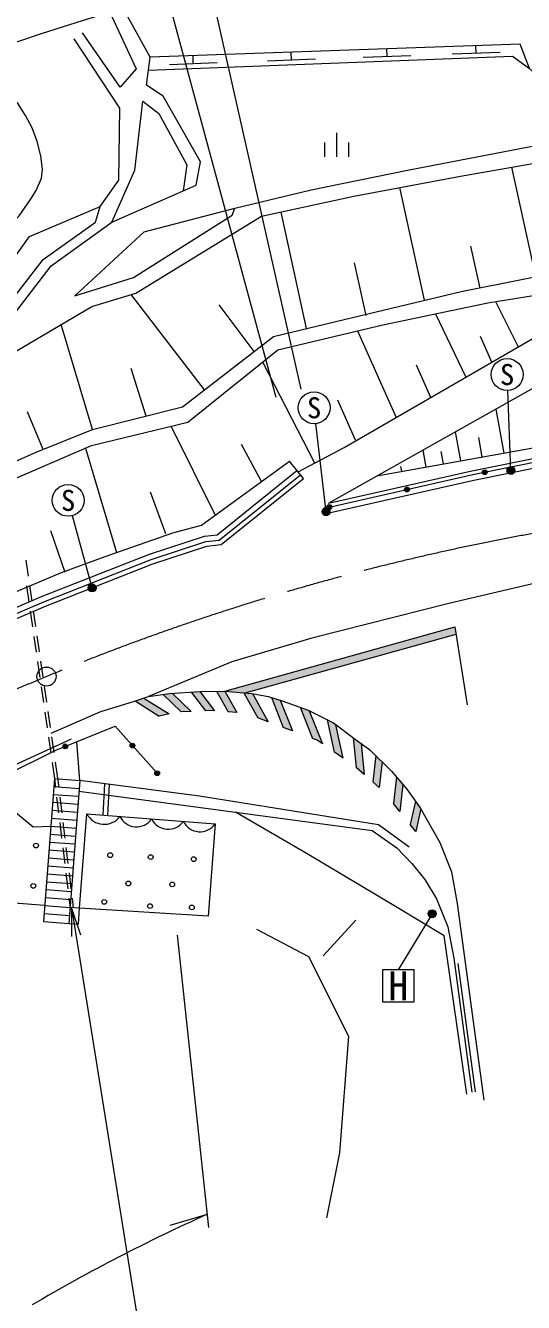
# Model space of a CAD drawing. Units: millimetres at full size, sheet at 1:1000; details may follow other scales. Extents: x 40000 to 680000, y 20000 to 380000.
# Drawn here: x 464146 to 495394, y 259330 to 339507 of the extents above; entities that cross this region are included whole.
import ezdxf
from ezdxf.enums import TextEntityAlignment as Align

# ---------------------------------------------------------------- set-up
doc = ezdxf.new("R2010")
doc.units = ezdxf.units.MM
doc.header["$LTSCALE"] = 1000
doc.linetypes.add('CHAIN', pattern=[18.5, 12, -1.5, 3.5, -1.5])
for name, color, linetype, lineweight in [('M-BGD', 7, 'Continuous', 13), ('M-BMK', 2, 'CHAIN', 13), ('M-BMK-SRVR', 3, 'Continuous', 13), ('M-STR-HTXT', 7, 'Continuous', 13), ('M-STR-STRC', 7, 'Continuous', 13)]:
    doc.layers.add(name, color=color, linetype=linetype, lineweight=lineweight)
doc.styles.add('ＭＳ ゴシック', font='')
doc.styles.get('ＭＳ ゴシック').set_extended_font_data('MS Gothic')

# ---------------------------------------------------------------- blocks, each defined once
blk = doc.blocks.new('open_arrow')
at = {"color": 0, "linetype": 'Continuous', "lineweight": -2}
blk.add_lwpolyline([(7.5, 1.25), (0, 0), (7.5, -1.25)], dxfattribs=at)

msp = doc.modelspace()

# ---------------------------------------------------------------- hatches: boundary and pattern name
at = {"layer": 'M-BGD'}
for points in [[(492819, 311431, -0.41421), (492936, 311608, -0.41421), (493113, 311490, -1)], [(487939, 310343, -0.41421), (488052, 310523, -0.41421), (488232, 310409, -1)], [(483062, 309242, -0.41421), (483175, 309421, -0.41421), (483354, 309308, -0.41421), (483241, 309129, -0.41421)], [(466499, 294190, -1), (466778, 294302, -1)], [(470752, 294407, -1), (470952, 294183, -1)], [(472278, 292480, -0.41421), (472324, 292687, -0.41421), (472531, 292641, -0.41421), (472485, 292434, -0.41421)]]:
    msp.add_hatch(color=256, dxfattribs=at).paths.add_polyline_path(points)
at = {"layer": 'M-STR-HTXT'}
for points in [[(494783, 311759, -0.41421), (494794, 311405, -0.41421), (494440, 311394, -0.41421), (494430, 311748, -0.41421)], [(483160, 309177, -1), (482845, 308788, -0.41421), (482808, 309140, -0.41421)], [(468451, 304414, -0.41421), (468541, 304072, -0.41421), (468200, 303982, -0.41421), (468109, 304324, -0.41421)], [(489878, 283857, -1), (489439, 283618, -0.41421), (489539, 283957, -0.41421)]]:
    msp.add_hatch(color=256, dxfattribs=at).paths.add_polyline_path(points)
at = {"layer": 'M-STR-STRC'}
for points in [[(491166, 301295), (491095, 301743), (476653, 297717), (477927, 297605)], [(473345, 297584), (473180, 297573), (472774, 297511), (473913, 296407), (474530, 296435)], [(475079, 297694), (474541, 297660), (475433, 296477), (475696, 296490), (476005, 296468)], [(476648, 297717), (476137, 297709), (476863, 296407), (477399, 296369)], [(478396, 297558), (478345, 297568), (477852, 297611), (478726, 296043), (479378, 295797)], [(471577, 297278), (471023, 297095), (472540, 296140), (473152, 296287)], [(480126, 297143), (479572, 297314), (480324, 295441), (480895, 295226)], [(481952, 296485), (481889, 296516), (481382, 296699), (482165, 294747), (482446, 294641), (482789, 294401)], [(483626, 295606), (483481, 295715), (483100, 295907), (483539, 293875), (484081, 293495)], [(485201, 294429), (484749, 294760), (484713, 294787), (484901, 292920), (485397, 292490)], [(486528, 293267), (486121, 293666), (485933, 292025), (486345, 291668)], [(487825, 291853), (487426, 292324), (487235, 290652), (487631, 290154)], [(488960, 290314), (488918, 290389), (488613, 290812), (488276, 289342), (488635, 288892)]]:
    msp.add_hatch(color=256, dxfattribs=at).paths.add_polyline_path(points)

# ---------------------------------------------------------------- linework, layer by layer
at = {"layer": 'M-BGD'}
for p, q in [((474673, 337120), (474656, 337612)), ((480839, 337352), (480822, 337830)), ((485335, 337522), (488333, 337634)), ((486834, 337578), (486816, 338041)), ((490926, 337732), (493924, 337845)), ((492425, 337789), (492408, 338239)), ((473174, 337064), (476172, 337177)), ((479340, 337296), (482338, 337409)), ((483684, 331270), (483684, 332770)), ((482934, 331270), (482934, 332170)), ((484434, 331270), (484434, 332170)), ((496171, 323743), (494667, 330609)), ((469557, 327157), (474851, 329492)), ((489179, 322254), (487629, 329334)), ((481786, 320478), (480184, 327797)), ((492670, 323019), (492093, 325656)), ((485519, 321295), (484794, 324607)), ((475377, 316633), (470784, 322620)), ((478490, 319037), (476301, 321960)), ((493648, 322185), (495067, 319328)), ((468354, 314140), (466371, 320733)), ((489864, 321409), (491768, 317418)), ((484978, 320331), (487402, 314896)), ((493418, 318373), (492692, 319989)), ((482301, 312034), (479033, 318374)), ((471714, 314989), (470772, 317963)), ((489585, 316157), (488675, 318186)), ((484852, 313465), (483736, 315981)), ((465247, 312892), (464278, 315248)), ((493660, 315426), (494156, 312658)), ((473285, 314340), (476048, 308756)), ((491111, 313993), (491437, 312171)), ((492568, 313638), (492787, 312413)), ((467899, 312967), (469853, 306416)), ((478962, 310886), (477705, 313209)), ((489085, 312854), (489277, 311784)), ((490216, 312762), (490357, 311977)), ((481587, 311067), (480706, 312161)), ((487683, 311818), (487739, 311508)), ((472950, 307586), (471982, 310197)), ((466638, 305166), (465736, 307782)), ((464173, 305930), (464317, 304941)), ((464205, 304320), (464348, 303331)), ((464403, 304347), (464546, 303357)), ((464434, 302737), (464577, 301747)), ((464632, 302763), (464776, 301774)), ((464663, 301154), (464807, 300164)), ((464862, 301180), (465005, 300190)), ((464893, 299570), (465036, 298580)), ((465091, 299596), (465234, 298607)), ((465122, 297987), (465265, 296997)), ((465320, 298013), (465464, 297023)), ((465351, 296403), (465495, 295413)), ((465550, 296430), (465693, 295440)), ((465581, 294820), (465724, 293830)), ((465779, 294846), (465922, 293856)), ((465810, 293236), (465956, 292229)), ((466008, 293263), (466154, 292256)), ((465956, 292229), (465266, 283256)), ((465956, 292229), (467551, 292107)), ((465956, 292229), (466026, 291654)), ((466154, 292256), (466226, 291660)), ((467551, 292107), (466862, 283133)), ((469008, 289924), (469115, 291902)), ((469308, 289901), (469413, 291863)), ((465879, 291232), (467475, 291110)), ((465918, 291731), (467513, 291608)), ((466098, 291059), (466218, 290066)), ((466299, 291064), (466419, 290071)), ((465841, 290734), (467436, 290611)), ((465764, 289737), (467360, 289614)), ((465803, 290235), (467398, 290113)), ((466290, 289470), (466411, 288478)), ((466491, 289476), (466612, 288483)), ((465688, 288740), (467283, 288617)), ((465726, 289238), (467321, 289116)), ((465649, 288241), (467245, 288118)), ((466483, 287882), (466604, 286889)), ((466684, 287887), (466804, 286895)), ((465573, 287244), (467168, 287121)), ((465611, 287743), (467206, 287620)), ((465496, 286247), (467091, 286124)), ((465534, 286745), (467130, 286623)), ((466676, 286294), (466796, 285301)), ((466877, 286299), (466997, 285306)), ((465458, 285748), (467053, 285626)), ((465381, 284751), (466976, 284629)), ((465420, 285250), (467015, 285127)), ((466868, 284705), (466938, 284130)), ((467069, 284711), (467142, 284115)), ((465343, 284253), (466938, 284130)), ((465266, 283256), (466862, 283133)), ((465305, 283754), (466900, 283632)), ((482815, 281104), (484868, 283344)), ((491271, 280615), (492357, 272561))]:
    msp.add_line(p, q, dxfattribs=at)
for points in [[(469567, 340072), (471096, 336789), (470092, 335637), (467719, 339058)], [(474851, 329492), (475135, 330956), (472784, 335075), (471746, 335770), (471974, 337517), (470309, 340506)], [(461979, 320605), (465254, 324813), (468546, 327166), (468826, 328137), (469993, 329790), (470055, 334313), (467191, 338677)], [(483153, 309519), (502765, 320545), (504742, 320803), (507440, 326977), (509065, 330569), (512967, 335189), (516384, 337616), (518961, 338647)], [(471870, 336715), (494711, 337574), (495775, 336811)], [(499386, 333171), (495775, 336811), (495192, 338337), (471974, 337517)], [(458814, 317426), (458948, 319493), (459023, 320571), (459305, 321710), (459732, 322666), (460169, 323489), (460791, 324357), (461730, 325413), (462633, 326373), (463739, 327566), (464459, 328574), (464810, 329155), (465150, 329916), (465207, 330468), (465109, 331320), (464873, 332231), (464568, 333082), (464153, 333866), (463635, 334654), (463037, 335315), (462582, 335735)], [(462301, 319934), (465761, 324425), (469557, 327157), (470995, 330435), (471505, 334749), (472512, 333989), (474268, 330751), (474029, 329129)], [(467239, 322528), (471582, 326550), (477271, 328050), (482068, 329190), (488117, 330416), (496828, 332098), (501872, 332722)], [(454210, 308028), (458936, 313685), (462426, 318408), (468296, 321868), (471057, 322703), (478950, 327527), (484756, 328798), (491443, 330046), (498855, 331341), (502110, 331873)], [(460584, 319410), (461912, 322817), (464384, 326259), (468826, 328137)], [(467239, 322528), (470911, 323678), (477121, 327598), (477271, 328050)], [(454210, 308028), (464804, 312714), (468354, 314140), (473996, 315566), (479704, 319974), (484656, 321173), (491477, 322804), (499380, 324385), (503059, 325114)], [(486201, 311233), (519123, 317133), (520653, 318687), (521809, 319502), (523081, 320107), (524623, 320657), (526858, 321244), (529431, 321847), (535179, 322523), (540964, 322927), (545957, 323149), (556353, 323133), (561590, 322860), (565203, 322489)], [(455155, 307475), (468278, 313130), (474335, 314593), (479982, 319137), (486577, 320713), (493151, 322105), (497315, 322774), (499383, 323016), (500555, 323048), (501403, 323000)], [(481256, 311479), (484135, 313008), (492608, 317903), (501403, 323000)], [(483285, 308934), (492289, 310967), (496945, 311908), (502891, 312952), (506540, 313491), (520851, 315784), (531077, 317465), (539619, 318734), (545094, 319466), (550348, 319814), (555589, 320192), (559991, 320360), (562947, 320433), (565048, 320410)], [(483208, 309275), (492216, 311309), (496880, 312252), (502835, 313298), (506486, 313837)], [(483153, 309519), (492164, 311554), (496834, 312498), (499306, 312932)], [(446144, 295769), (454006, 299695), (457706, 301442), (461972, 303309), (466404, 305163), (469134, 306167), (473395, 307647), (475197, 308134), (480706, 312161)], [(408467, 271400), (408880, 271593), (414166, 274474), (418371, 277153), (436533, 288764), (441835, 292021), (445371, 294045), (448409, 295588), (453550, 298078), (462033, 301940), (465287, 303322), (472038, 305985), (475463, 307102), (476306, 307200), (481399, 311301)], [(413988, 274776), (418183, 277448), (436347, 289060), (441656, 292322), (445205, 294353), (448254, 295902), (453401, 298394), (461892, 302261), (465155, 303646), (471919, 306314), (475387, 307446), (476166, 307536), (481180, 311573)], [(446282, 294171), (448543, 295319), (453677, 297806), (462153, 301666), (465401, 303045), (472139, 305703), (475527, 306808), (476427, 306912), (481587, 311067)], [(419153, 266602), (420684, 267583), (424671, 270108), (431796, 274588), (439350, 279362), (442901, 281584), (447115, 284023), (451297, 286368), (454057, 287932), (456709, 289407), (459536, 290893), (462796, 292388), (466042, 294005), (469766, 295507), (472404, 292560)], [(416039, 265348), (419968, 267797), (424245, 270368), (431611, 274885), (439164, 279658), (442720, 281884), (446942, 284327), (451125, 286673), (453885, 288237), (456542, 289715), (459382, 291207), (462650, 292707), (467036, 294720)], [(488226, 287908), (486296, 289313), (475061, 291122), (467551, 292107), (467368, 294540)], [(467499, 291434), (485897, 288966), (487444, 287869), (488395, 286889), (489201, 285881), (489940, 284670), (490658, 282921), (491025, 280946), (492159, 272534)], [(465343, 284253), (463444, 284404), (462701, 285685), (462251, 286640), (462151, 286978), (462045, 287385), (462144, 287916), (463038, 290506), (464619, 289190), (465726, 289238)], [(491843, 272411), (490428, 282345), (487371, 284197), (481818, 287507), (477322, 290117)], [(478641, 282772), (481904, 281059), (484412, 276045), (483839, 268723), (483027, 264646)]]:
    msp.add_lwpolyline(points, dxfattribs=at)
for points in [[(467536, 284084), (467991, 290003), (476046, 289384), (475600, 283576)], [(466862, 283133), (467460, 283087), (467536, 284084), (466938, 284130)]]:
    msp.add_lwpolyline(points, close=True, dxfattribs=at)
for centre in [(492966, 311461), (488085, 310376), (483208, 309275), (466638, 294246), (470852, 294295), (472404, 292560), (464801, 288016), (469457, 287413), (472000, 287295), (474701, 287163), (464634, 285483), (470597, 285636), (473351, 285579), (469083, 284480), (471960, 284217), (474583, 284132)]:
    msp.add_circle(centre, 150, dxfattribs=at)
for centre, radius, start, end in [((469078, 290580), 1230, 207.97025, 323.24127), ((471106, 290354), 1160, 206.09095, 325.12057), ((473100, 290200), 1160, 206.09095, 325.12057), ((475094, 290047), 1160, 206.09095, 325.12057)]:
    msp.add_arc(centre, radius, start, end, dxfattribs=at)
at = {"layer": 'M-BMK'}
msp.add_arc((522834, 160035), 150000, 99.86536, 120.57856, dxfattribs=at)
at = {"layer": 'M-BMK-SRVR'}
msp.add_circle((465460, 298629), 600, dxfattribs=at)
at = {"layer": 'M-STR-HTXT'}
for p, q in [((481446, 316665), (475651, 342428)), ((479873, 316151), (472950, 341733)), ((494612, 311576), (494410, 316594)), ((483003, 308983), (482370, 314514)), ((468325, 304198), (467083, 308727)), ((489659, 283737), (487540, 280211)), ((473669, 282391), (475636, 264036)), ((475548, 264863), (473196, 264159))]:
    msp.add_line(p, q, dxfattribs=at)
msp.add_lwpolyline([(467031, 284123), (471975, 253314), (497387, 253314)], dxfattribs=at)
for centre in [(494612, 311576), (483003, 308983), (468325, 304198), (489659, 283737)]:
    msp.add_circle(centre, 250, dxfattribs=at)
for centre, radius, start, end in [((524520, 156507), 191894, 105.55874, 118.72548), ((522929, 159817), 115238, 114.27794, 120.43456)]:
    msp.add_arc(centre, radius, start, end, dxfattribs=at)
at = {"layer": 'M-STR-STRC'}
for p, q in [((476653, 297717), (491095, 301743)), ((491095, 301743), (491869, 296849)), ((477927, 297605), (491166, 301295)), ((472774, 297511), (473913, 296407)), ((473345, 297584), (474530, 296435)), ((474541, 297660), (475433, 296477)), ((475079, 297694), (476005, 296468)), ((476137, 297709), (476863, 296407)), ((476648, 297717), (477399, 296369)), ((477852, 297611), (478726, 296043)), ((478396, 297558), (479378, 295797)), ((471023, 297095), (472540, 296140)), ((471577, 297278), (473152, 296287)), ((479572, 297314), (480324, 295441)), ((480126, 297143), (480895, 295226)), ((481382, 296699), (482165, 294747)), ((473152, 296287), (472540, 296140)), ((474530, 296435), (473913, 296407)), ((477399, 296369), (476863, 296407)), ((479378, 295797), (478726, 296043)), ((481952, 296485), (482789, 294401)), ((483539, 293875), (483100, 295907)), ((480895, 295226), (480324, 295441)), ((484081, 293495), (483626, 295606)), ((484713, 294787), (484901, 292920)), ((485201, 294429), (485397, 292490)), ((484081, 293495), (483539, 293875)), ((486121, 293666), (485933, 292025)), ((485397, 292490), (484901, 292920)), ((486528, 293267), (486345, 291668)), ((486345, 291668), (485933, 292025)), ((487426, 292324), (487235, 290652)), ((487825, 291853), (487631, 290154)), ((487631, 290154), (487235, 290652)), ((488613, 290812), (488276, 289342)), ((488960, 290314), (488635, 288892)), ((488635, 288892), (488276, 289342))]:
    msp.add_line(p, q, dxfattribs=at)
for points in [[(512165, 307159), (499952, 305206), (496415, 304554), (490709, 303222), (482113, 301049), (477098, 299561), (471858, 297370)], [(465744, 295084), (468867, 296436), (470915, 297060), (471858, 297370), (473180, 297573), (475079, 297694), (476653, 297717), (478345, 297568), (479370, 297376), (480246, 297106), (481889, 296516), (483481, 295715), (484749, 294760), (485754, 294025), (487114, 292693), (488081, 291551), (488918, 290389), (490152, 288207), (490873, 286370), (491241, 284378), (492911, 272030)], [(476005, 296468), (475696, 296490), (475433, 296477)], [(482789, 294401), (482446, 294641), (482165, 294747)]]:
    msp.add_lwpolyline(points, dxfattribs=at)
msp.add_lwpolyline([(486540, 278211), (488540, 278211), (488540, 280211), (486540, 280211)], close=True, dxfattribs=at)
for centre in [(494370, 317593), (482256, 315508), (466818, 309692)]:
    msp.add_circle(centre, 1000, dxfattribs=at)

# ---------------------------------------------------------------- block references
at = {"layer": 'M-STR-HTXT', "xscale": 240, "yscale": 240, "rotation": 279.1}
msp.add_blockref('open_arrow', (467031, 284123), dxfattribs=at)

# ---------------------------------------------------------------- texts
at = {"layer": 'M-STR-STRC', "style": 'ＭＳ ゴシック'}
for s, height, p in [('S', 1320, (494370, 317593)), ('S', 1320, (482256, 315508)), ('S', 1320, (466818, 309692)), ('H', 1833, (487540, 279211))]:
    msp.add_text(s, height=height, dxfattribs=at).set_placement(p, align=Align.MIDDLE_CENTER)

doc.saveas('drawing.dxf')
